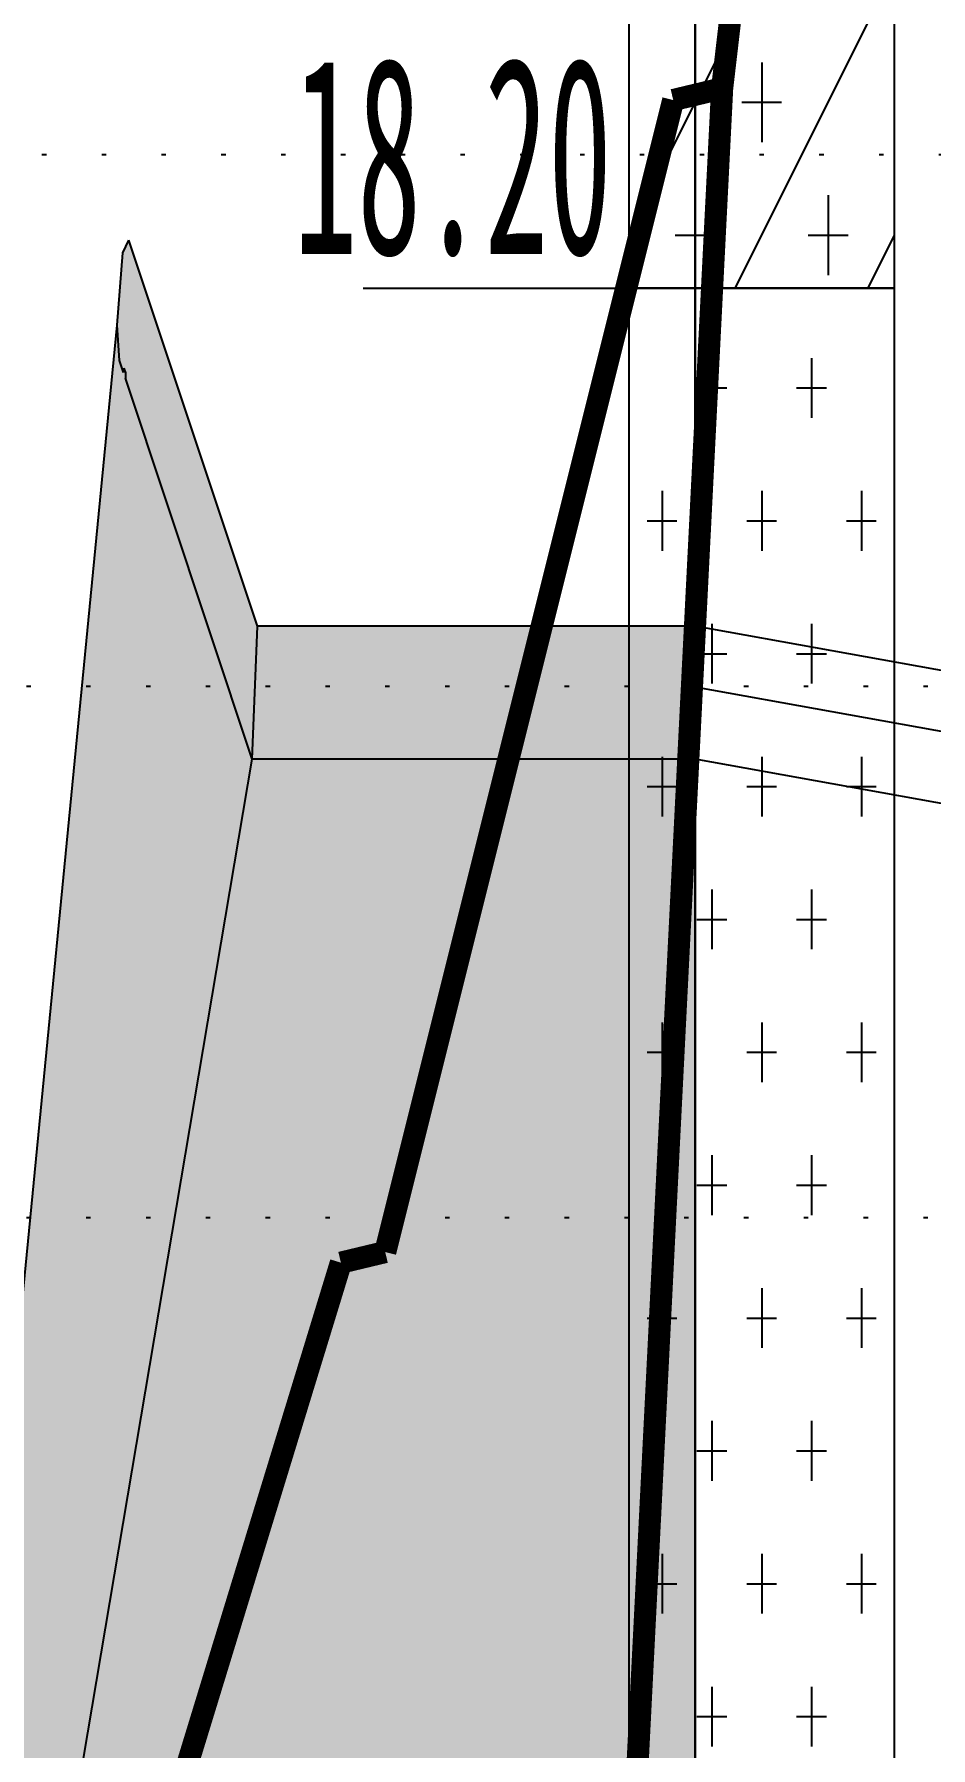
# Model space of a CAD drawing. Header units: millimetres. Extents: x -1499 to 6658, y -12483 to -6008.
# Drawn here: x 3821.23 to 3841.47, y -10877.03 to -10838.34 of the extents above; entities that cross this region are included whole.
import ezdxf

# ---------------------------------------------------------------- set-up
doc = ezdxf.new("R2010")
doc.units = ezdxf.units.MM
doc.linetypes.add('A-DOTLN01H', pattern=[0.125, 0, -0.125])
doc.linetypes.add('CONT', pattern=[2, 1, 1])
doc.layers.add('_와꾸', color=7, linetype='Continuous', plot=False)
for name, color, linetype in [('CC-CUTT', 7, 'CONT'), ('CR-GRID', 56, 'A-DOTLN01H'), ('CS-CONC-MAJR', 4, 'Continuous'), ('CS-EXCV', 3, 'A-DIGLN01'), ('CS-LEAL', 1, 'Continuous'), ('CS-STEL-MAJR', 4, 'Continuous'), ('Layer', 7, 'Continuous'), ('수직그리드', 1, 'Continuous')]:
    doc.layers.add(name, color=color, linetype=linetype)
doc.styles.add('굴림체', font='굴림체')
doc.linetypes.add('A-DIGLN01', pattern='A,0.9,-0.2,[19,kscals.shx,S=0.1,R=180,X=0,Y=0],0.9', length=2)

# ---------------------------------------------------------------- blocks, each defined once
blk = doc.blocks.new('TB-28')
at = {"layer": 'Layer'}
for points in [[(-1, -13.5), (-1, -18.2), (1, -18.2), (1, -13.5), (-1, -13.5)], [(-1, -18), (1, -16)], [(-0.2, -18.2), (1, -17)], [(0, -17.35), (0, -17.65)], [(-0.15, -17.5), (0.15, -17.5)], [(-0.5, -17.85), (-0.5, -18.15)], [(0.5, -17.85), (0.5, -18.15)], [(-0.65, -18), (-0.35, -18)], [(0.35, -18), (0.65, -18)], [(0.8, -18.2), (1, -18)], [(-3, -18.2), (-1, -18.2)], [(-1, -18.2), (-1, -27.2), (1, -27.2), (1, -18.2), (-1, -18.2)], [(-0.375, -18.4625), (-0.375, -18.6875)], [(0.375, -18.4625), (0.375, -18.6875)], [(-0.4875, -18.575), (-0.2625, -18.575)], [(0.2625, -18.575), (0.4875, -18.575)], [(-0.75, -18.9625), (-0.75, -19.1875)], [(0, -18.9625), (0, -19.1875)], [(0.75, -18.9625), (0.75, -19.1875)], [(-0.8625, -19.075), (-0.6375, -19.075)], [(-0.1125, -19.075), (0.1125, -19.075)], [(0.6375, -19.075), (0.8625, -19.075)], [(-0.375, -19.4625), (-0.375, -19.6875)], [(0.375, -19.4625), (0.375, -19.6875)], [(-0.4875, -19.575), (-0.2625, -19.575)], [(0.2625, -19.575), (0.4875, -19.575)], [(-0.75, -19.9625), (-0.75, -20.1875)], [(0, -19.9625), (0, -20.1875)], [(0.75, -19.9625), (0.75, -20.1875)], [(-0.8625, -20.075), (-0.6375, -20.075)], [(-0.1125, -20.075), (0.1125, -20.075)], [(0.6375, -20.075), (0.8625, -20.075)], [(-0.375, -20.4625), (-0.375, -20.6875)], [(0.375, -20.4625), (0.375, -20.6875)], [(-0.4875, -20.575), (-0.2625, -20.575)], [(0.2625, -20.575), (0.4875, -20.575)], [(-0.75, -20.9625), (-0.75, -21.1875)], [(0, -20.9625), (0, -21.1875)], [(0.75, -20.9625), (0.75, -21.1875)], [(-0.8625, -21.075), (-0.6375, -21.075)], [(-0.1125, -21.075), (0.1125, -21.075)], [(0.6375, -21.075), (0.8625, -21.075)], [(-0.375, -21.4625), (-0.375, -21.6875)], [(0.375, -21.4625), (0.375, -21.6875)], [(-0.4875, -21.575), (-0.2625, -21.575)], [(0.2625, -21.575), (0.4875, -21.575)], [(-0.75, -21.9625), (-0.75, -22.1875)], [(0, -21.9625), (0, -22.1875)], [(0.75, -21.9625), (0.75, -22.1875)], [(-0.8625, -22.075), (-0.6375, -22.075)], [(-0.1125, -22.075), (0.1125, -22.075)], [(0.6375, -22.075), (0.8625, -22.075)], [(-0.375, -22.4625), (-0.375, -22.6875)], [(0.375, -22.4625), (0.375, -22.6875)], [(-0.4875, -22.575), (-0.2625, -22.575)], [(0.2625, -22.575), (0.4875, -22.575)], [(-0.75, -22.9625), (-0.75, -23.1875)], [(0, -22.9625), (0, -23.1875)], [(0.75, -22.9625), (0.75, -23.1875)], [(-0.8625, -23.075), (-0.6375, -23.075)], [(-0.1125, -23.075), (0.1125, -23.075)], [(0.6375, -23.075), (0.8625, -23.075)], [(-0.375, -23.4625), (-0.375, -23.6875)], [(0.375, -23.4625), (0.375, -23.6875)], [(-0.4875, -23.575), (-0.2625, -23.575)], [(0.2625, -23.575), (0.4875, -23.575)]]:
    blk.add_lwpolyline(points, dxfattribs=at)
at = {"layer": 'Layer', "style": '굴림체'}
blk.add_text(' 18.20', height=0.74074, dxfattribs=at).set_placement((-4, -18.0704))

msp = doc.modelspace()

# ---------------------------------------------------------------- hatches: boundary and pattern name
at = {"layer": 'CS-LEAL'}
msp.add_hatch(color=253, dxfattribs=at).paths.add_polyline_path([(3836.157, -10851.708), (3826.275, -10851.708), (3823.369, -10842.988), (3823.236, -10843.278), (3823.109, -10844.91), (3819.157, -10885.482), (3819.157, -10899.99), (3819.057, -10899.99), (3819.057, -10900.59), (3836.157, -10900.59)])

# ---------------------------------------------------------------- linework, layer by layer
at = {"layer": '_와꾸', "color": 7, "true_color": 0xffffff}
for points in [[(3036.157, -11033.058), (3836.157, -11033.058), (3836.157, -10517.058), (3036.157, -10517.058)], [(3836.157, -11093.058), (4636.157, -11093.058), (4636.157, -10577.058), (3836.157, -10577.058)]]:
    msp.add_lwpolyline(points, close=True, dxfattribs=at)
at = {"layer": 'CC-CUTT', "const_width": 0.5, "flags": 128}
for points in [[(3836.764, -10839.562), (3837.166, -10836.12)], [(3836.764, -10839.562), (3833.684, -10900.59)], [(3835.66, -10839.827), (3836.764, -10839.562)], [(3829.157, -10865.838), (3835.66, -10839.827)], [(3828.157, -10866.078), (3829.157, -10865.838)], [(3819.157, -10895.49), (3828.157, -10866.078)]]:
    msp.add_lwpolyline(points, dxfattribs=at)
at = {"layer": 'CR-GRID', "linetype": 'A-DOTLN01H', "ltscale": 10}
for p, q in [((696.157, -10841.058), (6196.157, -10841.058)), ((2236.157, -10865.058), (6196.157, -10865.058))]:
    msp.add_line(p, q, dxfattribs=at)
at = {"layer": 'CR-GRID', "color": 6, "linetype": 'A-DOTLN01H', "ltscale": 10}
msp.add_line((2236.157, -10853.058), (6196.157, -10853.058), dxfattribs=at)
at = {"layer": 'CS-CONC-MAJR'}
for points in [[(4992.157, -11061.059), (3836.157, -10853.082)], [(4992.157, -11062.685), (3836.157, -10854.708)]]:
    msp.add_lwpolyline(points, dxfattribs=at)
at = {"layer": 'CS-EXCV', "ltscale": 5}
msp.add_lwpolyline([(4992.157, -11059.685), (3836.157, -10851.708)], dxfattribs=at)
at = {"layer": 'CS-STEL-MAJR', "color": 7, "linetype": 'ByBlock'}
for p, q in [((3823.109, -10844.91), (3823.236, -10843.278)), ((3823.236, -10843.278), (3823.369, -10842.988)), ((3826.275, -10851.708), (3823.369, -10842.988)), ((3819.157, -10885.482), (3823.109, -10844.91)), ((3823.157, -10845.708), (3823.109, -10844.91)), ((3823.247, -10845.976), (3823.157, -10845.708)), ((3823.247, -10845.976), (3823.26, -10845.882)), ((3823.26, -10845.882), (3823.296, -10845.989)), ((3823.296, -10845.989), (3823.291, -10846.11)), ((3826.157, -10854.708), (3823.291, -10846.11)), ((3826.157, -10854.708), (3826.275, -10851.708)), ((3836.157, -10851.708), (3826.275, -10851.708)), ((3836.157, -10900.59), (3836.157, -10851.708)), ((3819.157, -10896.12), (3826.157, -10854.708)), ((3836.157, -10854.708), (3826.157, -10854.708))]:
    msp.add_line(p, q, dxfattribs=at)
at = {"layer": '수직그리드'}
msp.add_line((3836.157, -10736.082), (3836.157, -11873.058), dxfattribs=at)

# ---------------------------------------------------------------- block references
at = {"xscale": 3, "yscale": 6, "zscale": 3}
msp.add_blockref('TB-28', (3837.657, -10734.878), dxfattribs=at)

doc.saveas('drawing.dxf')
